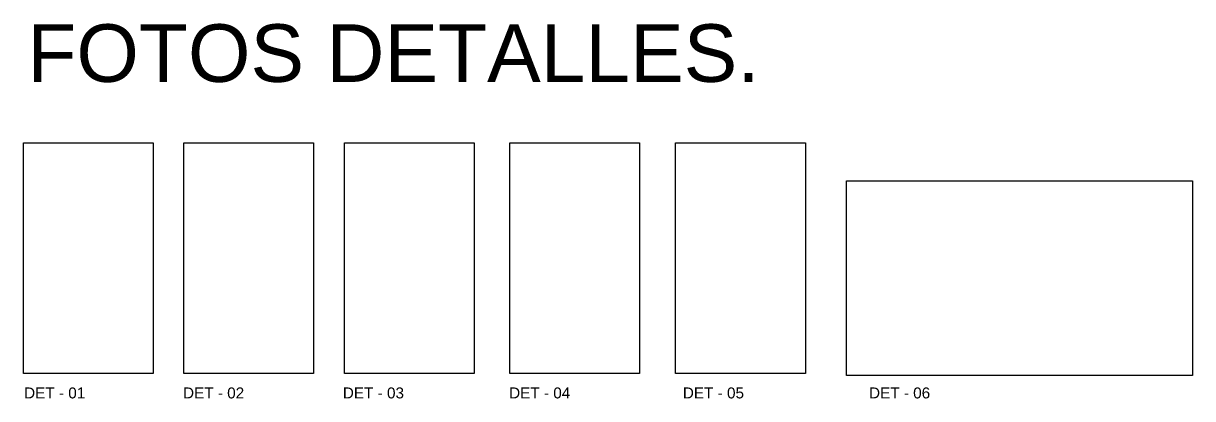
# Model space of a CAD drawing. Header units: millimetres. Extents: x 10930 to 21977, y 3784 to 7635.
# Drawn here: x 10929.84 to 10943.36, y 3799.73 to 3804.06 of the extents above; entities that cross this region are included whole.
import ezdxf

# ---------------------------------------------------------------- set-up
doc = ezdxf.new("R2010")
doc.units = ezdxf.units.MM
doc.layers.add('IMAGENES', color=80, linetype='Continuous')
doc.styles.get("Standard").update_dxf_attribs({"font": 'arial.ttf'})
picture_1 = doc.add_image_def('image9.jpg', size_in_pixel=(720, 1280))
picture_2 = doc.add_image_def('image10.jpg', size_in_pixel=(720, 1280))
picture_3 = doc.add_image_def('image11.jpg', size_in_pixel=(720, 1280))
picture_4 = doc.add_image_def('image12.jpg', size_in_pixel=(720, 1280))
picture_5 = doc.add_image_def('image16.jpg', size_in_pixel=(720, 1280))
picture_6 = doc.add_image_def('image17.jpg', size_in_pixel=(1280, 720))

msp = doc.modelspace()

# ---------------------------------------------------------------- texts
at = {"layer": 'IMAGENES', "color": 96}
for s, height, p in [('FOTOS DETALLES.', 0.66491, (10929.889, 3803.383)), ('DET - 01', 0.1265, (10929.852, 3799.728)), ('DET - 02', 0.1265, (10931.689, 3799.728)), ('DET - 03', 0.1265, (10933.536, 3799.728)), ('DET - 04', 0.1265, (10935.458, 3799.728)), ('DET - 05', 0.1265, (10937.466, 3799.728)), ('DET - 06', 0.1265, (10939.618, 3799.728))]:
    msp.add_text(s, height=height, dxfattribs=at).set_placement(p)

# ---------------------------------------------------------------- pictures from other files: only their frames are drawn
at = {"layer": 'IMAGENES'}
image = msp.add_image(picture_1, insert=(10929.844, 3800.014), size_in_units=(1.5, 2.667), dxfattribs=at)
image.dxf.flags = 7
image = msp.add_image(picture_2, insert=(10931.697, 3800.014), size_in_units=(1.5, 2.667), dxfattribs=at)
image.dxf.flags = 7
image = msp.add_image(picture_3, insert=(10933.555, 3800.014), size_in_units=(1.5, 2.667), dxfattribs=at)
image.dxf.flags = 7
image = msp.add_image(picture_4, insert=(10935.465, 3800.014), size_in_units=(1.5, 2.667), dxfattribs=at)
image.dxf.flags = 7
image = msp.add_image(picture_5, insert=(10937.382, 3800.014), size_in_units=(1.5, 2.667), dxfattribs=at)
image.dxf.flags = 7
image = msp.add_image(picture_6, insert=(10939.358, 3799.991), size_in_units=(4, 2.25), dxfattribs=at)
image.dxf.flags = 7

doc.saveas('drawing.dxf')
